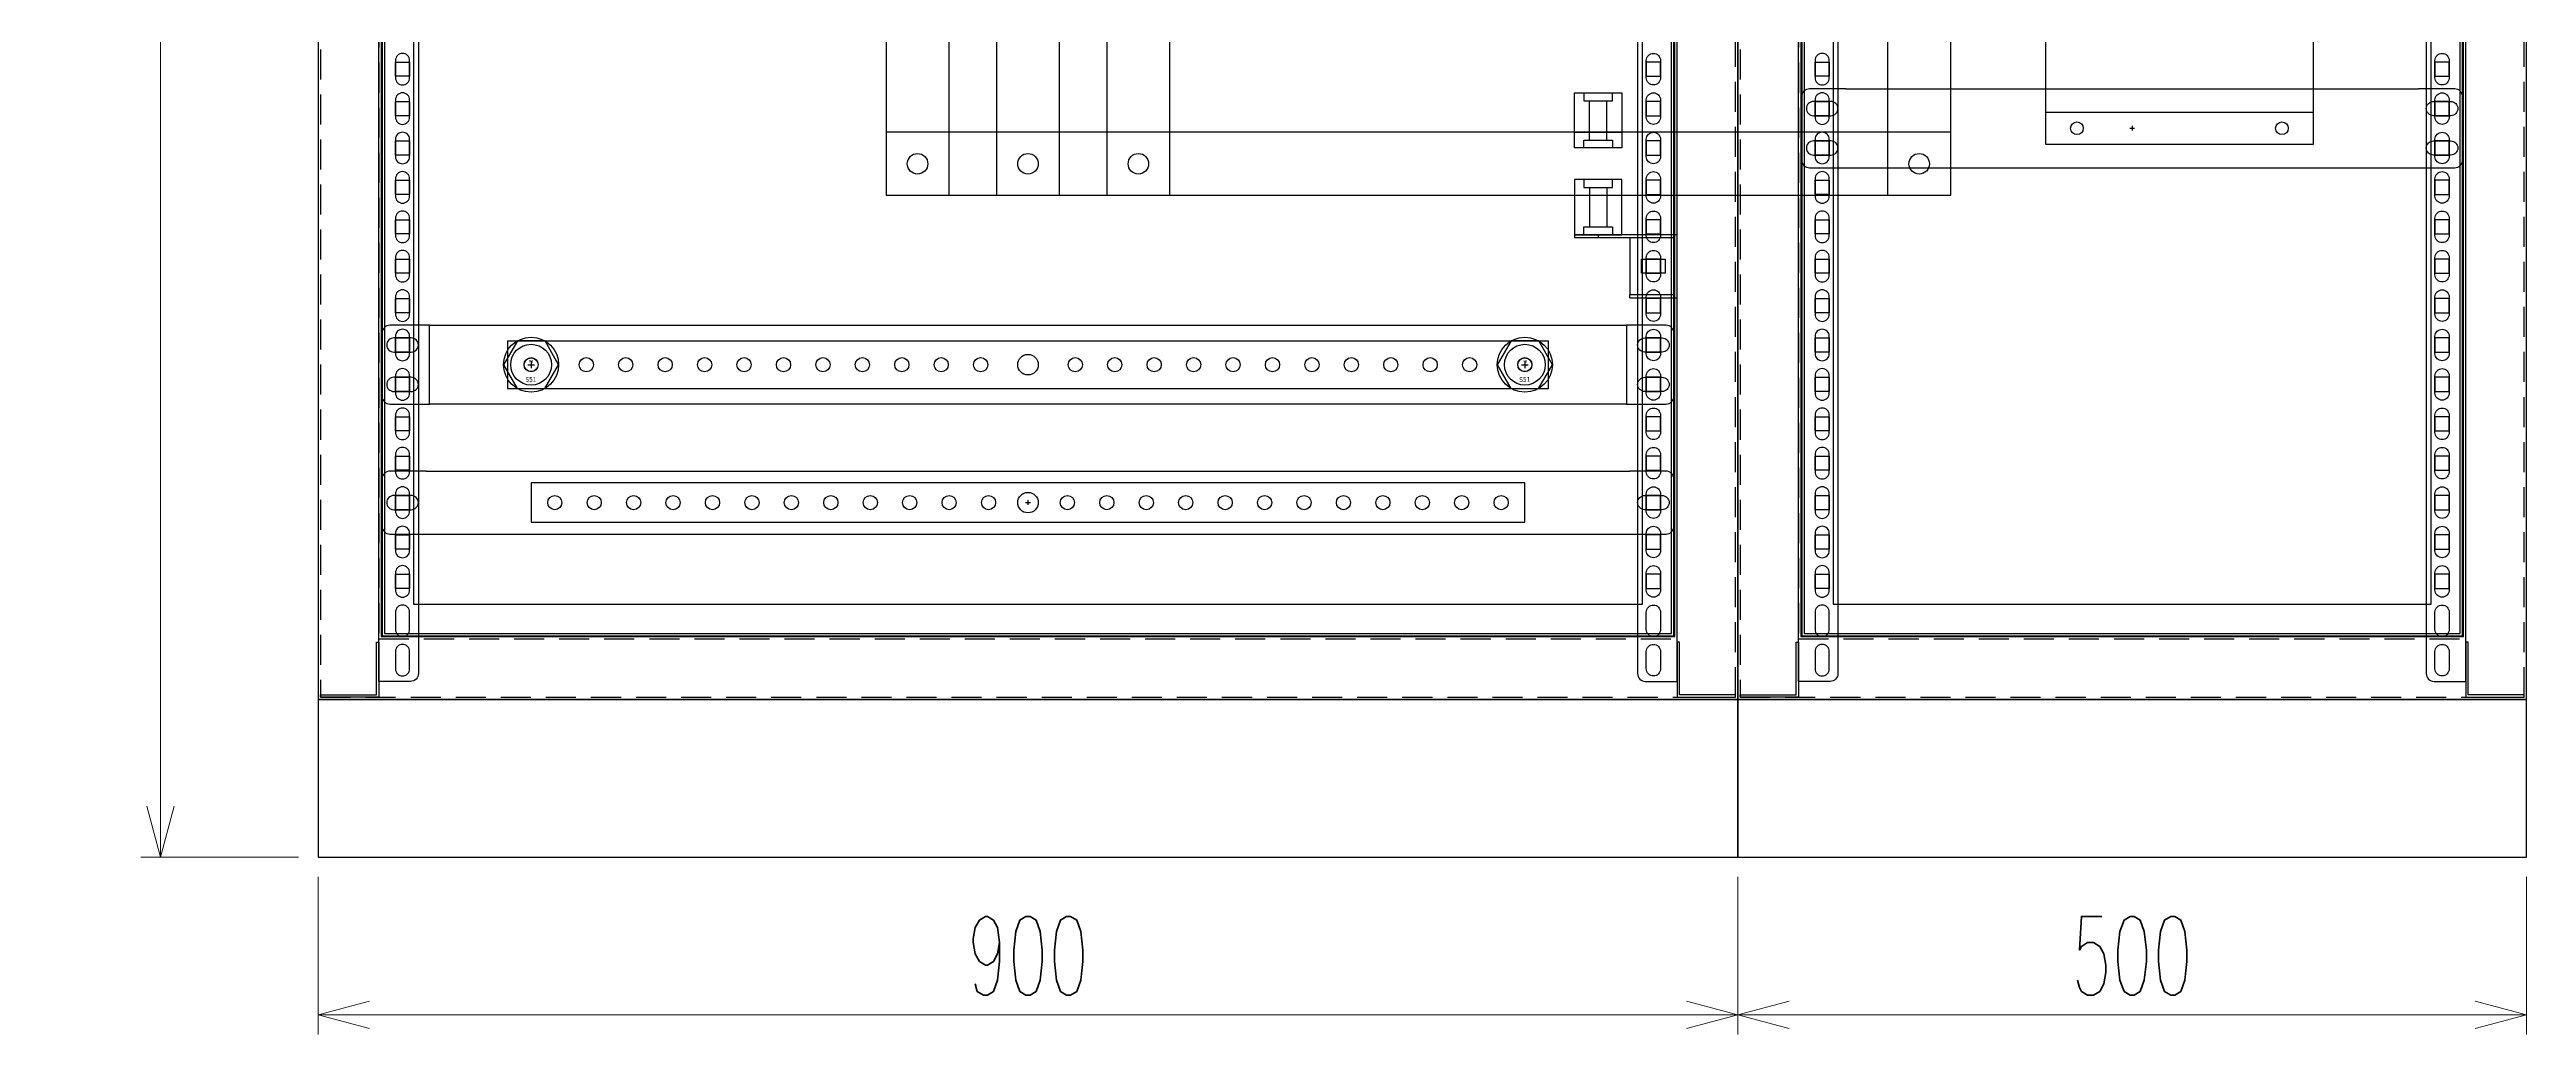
# Model space of a CAD drawing. Header units: millimetres. Extents: x 173893 to 258446, y -176540 to -123824.
# Drawn here: x 191979 to 193549, y -174671 to -174046 of the extents above; entities that cross this region are included whole.
import ezdxf

# ---------------------------------------------------------------- set-up
doc = ezdxf.new("R2010")
doc.units = ezdxf.units.MM
doc.header["$LTSCALE"] = 3
doc.linetypes.add('HIDDEN', pattern=[9.525, 6.35, -3.175])
for name, color, linetype in [('@.HIDDEN', 8, 'HIDDEN'), ('@.VISIBLE', 7, 'Continuous'), ('dim', 7, 'Continuous')]:
    doc.layers.add(name, color=color, linetype=linetype)
doc.styles.add('Ann_w01', font='romans.shx', dxfattribs={"width": 0.6, "bigfont": 'chineset.shx'})
doc.styles.get("Standard").update_dxf_attribs({"font": 'arial.ttf'})
doc.dimstyles.new('Dim 01_SC25', dxfattribs={"dimscale": 25, "dimtxt": 2, "dimasz": 1.3, "dimexe": 0.5, "dimexo": 0.5, "dimgap": 0.5, "dimtad": 1, "dimdec": 1, "dimzin": 12, "dimdsep": 46, "dimtxsty": 'Ann_w01', "dimblk": 'OPEN30', "dimcen": 1.5, "dimclrd": 6, "dimclre": 6, "dimclrt": 3, "dimadec": 1, "dimazin": 3, "dimtm": 1e-09, "dimtfac": 1, "dimtdec": 1, "dimtix": 1, "dimtmove": 0, "dimatfit": 3, "dimldrblk": 'OPEN30', "dimfxl": 1, "dimtolj": 1, "dimlwd": 0, "dimlwe": 0, "dimarcsym": 0})

# ---------------------------------------------------------------- blocks, each defined once
blk = doc.blocks.new('_Open30')
at = {"color": 0, "linetype": 'ByBlock', "lineweight": -2}
for p, q in [((-1, 0.268), (0, 0)), ((0, 0), (-1, -0.268)), ((0, 0), (-1, 0))]:
    blk.add_line(p, q, dxfattribs=at)
blk = doc.blocks.new('*D77')
at = {"layer": 'Defpoints', "color": 0, "transparency": 16777216}
for p in [(193049.5, -174558.9), (193549.5, -174558.9), (193049.5, -174658.9)]:
    blk.add_point(p, dxfattribs=at)
at = {"layer": 'dim', "color": 6, "lineweight": 0, "transparency": 16777216}
for p, q in [((193049.5, -174571.4), (193049.5, -174671.4)), ((193549.5, -174571.4), (193549.5, -174671.4)), ((193517, -174658.9), (193082, -174658.9))]:
    blk.add_line(p, q, dxfattribs=at)
at = {"layer": 'dim', "color": 6, "lineweight": 0, "transparency": 16777216, "xscale": 32.5, "yscale": 32.5, "zscale": 32.5, "rotation": 180}
blk.add_blockref('_Open30', (193049.5, -174658.9), dxfattribs=at)
at = {"layer": 'dim', "color": 6, "lineweight": 0, "transparency": 16777216, "xscale": 32.5, "yscale": 32.5, "zscale": 32.5}
blk.add_blockref('_Open30', (193549.5, -174658.9), dxfattribs=at)
at = {"layer": 'dim', "color": 3, "transparency": 16777216, "insert": (193299.5, -174621.4), "char_height": 50, "attachment_point": 5, "style": 'Ann_w01'}
blk.add_mtext('\\A1;500', dxfattribs=at)
blk = doc.blocks.new('*D71')
at = {"layer": 'Defpoints', "color": 0, "transparency": 16777216}
for p in [(192149.5, -174558.9), (193049.5, -174558.9), (192149.5, -174658.9)]:
    blk.add_point(p, dxfattribs=at)
at = {"layer": 'dim', "color": 6, "lineweight": 0, "transparency": 16777216}
for p, q in [((192149.5, -174571.4), (192149.5, -174671.4)), ((193049.5, -174571.4), (193049.5, -174671.4)), ((193017, -174658.9), (192182, -174658.9))]:
    blk.add_line(p, q, dxfattribs=at)
at = {"layer": 'dim', "color": 6, "lineweight": 0, "transparency": 16777216, "xscale": 32.5, "yscale": 32.5, "zscale": 32.5, "rotation": 180}
blk.add_blockref('_Open30', (192149.5, -174658.9), dxfattribs=at)
at = {"layer": 'dim', "color": 6, "lineweight": 0, "transparency": 16777216, "xscale": 32.5, "yscale": 32.5, "zscale": 32.5}
blk.add_blockref('_Open30', (193049.5, -174658.9), dxfattribs=at)
at = {"layer": 'dim', "color": 3, "transparency": 16777216, "insert": (192599.5, -174621.4), "char_height": 50, "attachment_point": 5, "style": 'Ann_w01'}
blk.add_mtext('\\A1;900', dxfattribs=at)
blk = doc.blocks.new('*D72')
at = {"layer": 'Defpoints', "color": 0, "transparency": 16777216}
for p in [(192049.5, -172358.9), (192149.5, -172358.9), (192149.5, -174558.9)]:
    blk.add_point(p, dxfattribs=at)
at = {"layer": 'dim', "color": 6, "lineweight": 0, "transparency": 16777216}
for p, q in [((192137, -172358.9), (192037, -172358.9)), ((192049.5, -174526.4), (192049.5, -172391.4)), ((192137, -174558.9), (192037, -174558.9))]:
    blk.add_line(p, q, dxfattribs=at)
at = {"layer": 'dim', "color": 6, "lineweight": 0, "transparency": 16777216, "xscale": 32.5, "yscale": 32.5, "zscale": 32.5}
for p, rotation in [((192049.5, -172358.9), 90), ((192049.5, -174558.9), 270)]:
    blk.add_blockref('_Open30', p, dxfattribs=dict(at, rotation=rotation))
at = {"layer": 'dim', "color": 3, "transparency": 16777216, "insert": (192012, -173458.9), "char_height": 50, "attachment_point": 5, "rotation": 90, "style": 'Ann_w01'}
blk.add_mtext('\\A1;2200', dxfattribs=at)
blk = doc.blocks.new('*U32')
at = {"color": 252}
for p, q in [((15, 25), (-15, 25)), ((-5.5, 30), (-5.5, 5)), ((5.5, 30), (5.5, 5))]:
    blk.add_line(p, q, dxfattribs=at)
at = {"color": 1}
blk.add_lwpolyline([(15, 0), (-15, 0), (-15, 35), (15, 35)], close=True, dxfattribs=at)
at = {"color": 252}
for points in [[(9, 35), (9, 30), (-9, 30), (-9, 35)], [(9, 0), (9, 5), (-9, 5), (-9, 0)]]:
    blk.add_lwpolyline(points, dxfattribs=at)
blk = doc.blocks.new('Oval 20x9')
at = {"layer": '@.VISIBLE', "color": 2}
blk.add_lwpolyline([(-5.5, -4.5), (5.5, -4.5, 0.414214), (10, 0), (10, 0, 0.414214), (5.5, 4.5), (-5.5, 4.5, 0.414214), (-10, 0), (-10, 0, 0.414214)], format="xyb", close=True, dxfattribs=at)

msp = doc.modelspace()

# ---------------------------------------------------------------- linework, layer by layer
at = {"color": 252}
for p, q in [((192282.3, -174246.38), (192286.66, -174246.38)), ((192284.48, -174244.2), (192284.48, -174248.56)), ((192912.3, -174246.38), (192916.66, -174246.38)), ((192914.48, -174244.2), (192914.48, -174248.56))]:
    msp.add_line(p, q, dxfattribs=at)
for points in [[(192149.48, -174458.88), (193049.48, -174458.88), (193049.48, -172358.88), (192149.48, -172358.88)], [(193049.48, -174458.88), (193549.48, -174458.88), (193549.48, -172358.88), (193049.48, -172358.88)], [(192189.48, -174418.88), (193009.48, -174418.88), (193009.48, -172398.88), (192189.48, -172398.88)], [(193089.48, -174418.88), (193509.48, -174418.88), (193509.48, -172398.88), (193089.48, -172398.88)], [(192198.48, -174054.38), (192207.48, -174054.38), (192207.48, -174063.38), (192198.48, -174063.38)], [(193000.48, -174054.38), (192991.48, -174054.38), (192991.48, -174063.38), (193000.48, -174063.38)], [(193098.48, -174054.38), (193107.48, -174054.38), (193107.48, -174063.38), (193098.48, -174063.38)], [(193500.48, -174054.38), (193491.48, -174054.38), (193491.48, -174063.38), (193500.48, -174063.38)], [(192198.48, -174079.38), (192207.48, -174079.38), (192207.48, -174088.38), (192198.48, -174088.38)], [(193000.48, -174079.38), (192991.48, -174079.38), (192991.48, -174088.38), (193000.48, -174088.38)], [(193098.48, -174079.38), (193107.48, -174079.38), (193107.48, -174088.38), (193098.48, -174088.38)], [(193500.48, -174079.38), (193491.48, -174079.38), (193491.48, -174088.38), (193500.48, -174088.38)], [(192198.48, -174104.38), (192207.48, -174104.38), (192207.48, -174113.38), (192198.48, -174113.38)], [(193000.48, -174104.38), (192991.48, -174104.38), (192991.48, -174113.38), (193000.48, -174113.38)], [(193098.48, -174104.38), (193107.48, -174104.38), (193107.48, -174113.38), (193098.48, -174113.38)], [(193500.48, -174104.38), (193491.48, -174104.38), (193491.48, -174113.38), (193500.48, -174113.38)], [(192198.48, -174129.38), (192207.48, -174129.38), (192207.48, -174138.38), (192198.48, -174138.38)], [(193000.48, -174129.38), (192991.48, -174129.38), (192991.48, -174138.38), (193000.48, -174138.38)], [(193098.48, -174129.38), (193107.48, -174129.38), (193107.48, -174138.38), (193098.48, -174138.38)], [(193500.48, -174129.38), (193491.48, -174129.38), (193491.48, -174138.38), (193500.48, -174138.38)], [(192198.48, -174154.38), (192207.48, -174154.38), (192207.48, -174163.38), (192198.48, -174163.38)], [(193000.48, -174154.38), (192991.48, -174154.38), (192991.48, -174163.38), (193000.48, -174163.38)], [(193098.48, -174154.38), (193107.48, -174154.38), (193107.48, -174163.38), (193098.48, -174163.38)], [(193500.48, -174154.38), (193491.48, -174154.38), (193491.48, -174163.38), (193500.48, -174163.38)], [(192198.48, -174179.38), (192207.48, -174179.38), (192207.48, -174188.38), (192198.48, -174188.38)], [(193000.48, -174179.38), (192991.48, -174179.38), (192991.48, -174188.38), (193000.48, -174188.38)], [(193098.48, -174179.38), (193107.48, -174179.38), (193107.48, -174188.38), (193098.48, -174188.38)], [(193500.48, -174179.38), (193491.48, -174179.38), (193491.48, -174188.38), (193500.48, -174188.38)], [(192198.48, -174204.38), (192207.48, -174204.38), (192207.48, -174213.38), (192198.48, -174213.38)], [(193000.48, -174204.38), (192991.48, -174204.38), (192991.48, -174213.38), (193000.48, -174213.38)], [(193098.48, -174204.38), (193107.48, -174204.38), (193107.48, -174213.38), (193098.48, -174213.38)], [(193500.48, -174204.38), (193491.48, -174204.38), (193491.48, -174213.38), (193500.48, -174213.38)], [(192198.48, -174229.38), (192207.48, -174229.38), (192207.48, -174238.38), (192198.48, -174238.38)], [(192269.48, -174261.38), (192929.48, -174261.38), (192929.48, -174231.38), (192269.48, -174231.38)], [(193000.48, -174229.38), (192991.48, -174229.38), (192991.48, -174238.38), (193000.48, -174238.38)], [(193098.48, -174229.38), (193107.48, -174229.38), (193107.48, -174238.38), (193098.48, -174238.38)], [(193500.48, -174229.38), (193491.48, -174229.38), (193491.48, -174238.38), (193500.48, -174238.38)], [(192198.48, -174254.38), (192207.48, -174254.38), (192207.48, -174263.38), (192198.48, -174263.38)], [(193000.48, -174254.38), (192991.48, -174254.38), (192991.48, -174263.38), (193000.48, -174263.38)], [(193098.48, -174254.38), (193107.48, -174254.38), (193107.48, -174263.38), (193098.48, -174263.38)], [(193500.48, -174254.38), (193491.48, -174254.38), (193491.48, -174263.38), (193500.48, -174263.38)], [(192198.48, -174279.38), (192207.48, -174279.38), (192207.48, -174288.38), (192198.48, -174288.38)], [(193000.48, -174279.38), (192991.48, -174279.38), (192991.48, -174288.38), (193000.48, -174288.38)], [(193098.48, -174279.38), (193107.48, -174279.38), (193107.48, -174288.38), (193098.48, -174288.38)], [(193500.48, -174279.38), (193491.48, -174279.38), (193491.48, -174288.38), (193500.48, -174288.38)], [(192198.48, -174304.38), (192207.48, -174304.38), (192207.48, -174313.38), (192198.48, -174313.38)], [(193000.48, -174304.38), (192991.48, -174304.38), (192991.48, -174313.38), (193000.48, -174313.38)], [(193098.48, -174304.38), (193107.48, -174304.38), (193107.48, -174313.38), (193098.48, -174313.38)], [(193500.48, -174304.38), (193491.48, -174304.38), (193491.48, -174313.38), (193500.48, -174313.38)], [(192198.48, -174329.38), (192207.48, -174329.38), (192207.48, -174338.38), (192198.48, -174338.38)], [(192284.48, -174346.38), (192914.48, -174346.38), (192914.48, -174321.38), (192284.48, -174321.38)], [(193000.48, -174329.38), (192991.48, -174329.38), (192991.48, -174338.38), (193000.48, -174338.38)], [(193098.48, -174329.38), (193107.48, -174329.38), (193107.48, -174338.38), (193098.48, -174338.38)], [(193500.48, -174329.38), (193491.48, -174329.38), (193491.48, -174338.38), (193500.48, -174338.38)], [(192198.48, -174354.38), (192207.48, -174354.38), (192207.48, -174363.38), (192198.48, -174363.38)], [(193000.48, -174354.38), (192991.48, -174354.38), (192991.48, -174363.38), (193000.48, -174363.38)], [(193098.48, -174354.38), (193107.48, -174354.38), (193107.48, -174363.38), (193098.48, -174363.38)], [(193500.48, -174354.38), (193491.48, -174354.38), (193491.48, -174363.38), (193500.48, -174363.38)], [(192198.48, -174379.38), (192207.48, -174379.38), (192207.48, -174388.38), (192198.48, -174388.38)], [(193000.48, -174379.38), (192991.48, -174379.38), (192991.48, -174388.38), (193000.48, -174388.38)], [(193098.48, -174379.38), (193107.48, -174379.38), (193107.48, -174388.38), (193098.48, -174388.38)], [(193500.48, -174379.38), (193491.48, -174379.38), (193491.48, -174388.38), (193500.48, -174388.38)], [(193049.48, -174458.88), (192149.48, -174458.88), (192149.48, -174558.88), (193049.48, -174558.88)], [(193549.48, -174458.88), (193049.48, -174458.88), (193049.48, -174558.88), (193549.48, -174558.88)]]:
    msp.add_lwpolyline(points, close=True)
at = {"linetype": 'HIDDEN'}
for points in [[(192150.98, -174457.38), (193047.98, -174457.38), (193047.98, -172360.38), (192150.98, -172360.38)], [(193050.98, -174457.38), (193547.98, -174457.38), (193547.98, -172360.38), (193050.98, -172360.38)], [(192187.98, -174420.38), (193010.98, -174420.38), (193010.98, -172397.38), (192187.98, -172397.38)], [(193087.98, -174420.38), (193510.98, -174420.38), (193510.98, -172397.38), (193087.98, -172397.38)]]:
    msp.add_lwpolyline(points, close=True, dxfattribs=at)
at = {"color": 151}
for points in [[(192187.98, -172370.38), (192207.98, -172370.38, -0.4142136), (192212.98, -172375.38), (192212.98, -174442.38, -0.4142136), (192207.98, -174447.38), (192187.98, -174447.38)], [(193010.98, -172370.38), (192990.98, -172370.38, 0.4142136), (192985.98, -172375.38), (192985.98, -174442.38, 0.4142136), (192990.98, -174447.38), (193010.98, -174447.38)], [(193087.98, -172370.38), (193107.98, -172370.38, -0.4142136), (193112.98, -172375.38), (193112.98, -174442.38, -0.4142136), (193107.98, -174447.38), (193087.98, -174447.38)], [(193510.98, -172370.38), (193490.98, -172370.38, 0.4142136), (193485.98, -172375.38), (193485.98, -174442.38, 0.4142136), (193490.98, -174447.38), (193510.98, -174447.38)], [(192198.48, -174053.38), (192198.48, -174064.38, 0.4142136), (192202.98, -174068.88), (192202.98, -174068.88, 0.4142136), (192207.48, -174064.38), (192207.48, -174053.38, 0.4142136), (192202.98, -174048.88), (192202.98, -174048.88, 0.4142136)], [(193000.48, -174053.38), (193000.48, -174064.38, -0.4142136), (192995.98, -174068.88), (192995.98, -174068.88, -0.4142136), (192991.48, -174064.38), (192991.48, -174053.38, -0.4142136), (192995.98, -174048.88), (192995.98, -174048.88, -0.4142136)], [(193098.48, -174053.38), (193098.48, -174064.38, 0.4142136), (193102.98, -174068.88), (193102.98, -174068.88, 0.4142136), (193107.48, -174064.38), (193107.48, -174053.38, 0.4142136), (193102.98, -174048.88), (193102.98, -174048.88, 0.4142136)], [(193500.48, -174053.38), (193500.48, -174064.38, -0.4142136), (193495.98, -174068.88), (193495.98, -174068.88, -0.4142136), (193491.48, -174064.38), (193491.48, -174053.38, -0.4142136), (193495.98, -174048.88), (193495.98, -174048.88, -0.4142136)], [(192198.48, -174078.38), (192198.48, -174089.38, 0.4142136), (192202.98, -174093.88), (192202.98, -174093.88, 0.4142136), (192207.48, -174089.38), (192207.48, -174078.38, 0.4142136), (192202.98, -174073.88), (192202.98, -174073.88, 0.4142136)], [(193000.48, -174078.38), (193000.48, -174089.38, -0.4142136), (192995.98, -174093.88), (192995.98, -174093.88, -0.4142136), (192991.48, -174089.38), (192991.48, -174078.38, -0.4142136), (192995.98, -174073.88), (192995.98, -174073.88, -0.4142136)], [(193098.48, -174078.38), (193098.48, -174089.38, 0.4142136), (193102.98, -174093.88), (193102.98, -174093.88, 0.4142136), (193107.48, -174089.38), (193107.48, -174078.38, 0.4142136), (193102.98, -174073.88), (193102.98, -174073.88, 0.4142136)], [(193500.48, -174078.38), (193500.48, -174089.38, -0.4142136), (193495.98, -174093.88), (193495.98, -174093.88, -0.4142136), (193491.48, -174089.38), (193491.48, -174078.38, -0.4142136), (193495.98, -174073.88), (193495.98, -174073.88, -0.4142136)], [(192198.48, -174103.38), (192198.48, -174114.38, 0.4142136), (192202.98, -174118.88), (192202.98, -174118.88, 0.4142136), (192207.48, -174114.38), (192207.48, -174103.38, 0.4142136), (192202.98, -174098.88), (192202.98, -174098.88, 0.4142136)], [(193000.48, -174103.38), (193000.48, -174114.38, -0.4142136), (192995.98, -174118.88), (192995.98, -174118.88, -0.4142136), (192991.48, -174114.38), (192991.48, -174103.38, -0.4142136), (192995.98, -174098.88), (192995.98, -174098.88, -0.4142136)], [(193098.48, -174103.38), (193098.48, -174114.38, 0.4142136), (193102.98, -174118.88), (193102.98, -174118.88, 0.4142136), (193107.48, -174114.38), (193107.48, -174103.38, 0.4142136), (193102.98, -174098.88), (193102.98, -174098.88, 0.4142136)], [(193500.48, -174103.38), (193500.48, -174114.38, -0.4142136), (193495.98, -174118.88), (193495.98, -174118.88, -0.4142136), (193491.48, -174114.38), (193491.48, -174103.38, -0.4142136), (193495.98, -174098.88), (193495.98, -174098.88, -0.4142136)], [(192198.48, -174128.38), (192198.48, -174139.38, 0.4142136), (192202.98, -174143.88), (192202.98, -174143.88, 0.4142136), (192207.48, -174139.38), (192207.48, -174128.38, 0.4142136), (192202.98, -174123.88), (192202.98, -174123.88, 0.4142136)], [(193000.48, -174128.38), (193000.48, -174139.38, -0.4142136), (192995.98, -174143.88), (192995.98, -174143.88, -0.4142136), (192991.48, -174139.38), (192991.48, -174128.38, -0.4142136), (192995.98, -174123.88), (192995.98, -174123.88, -0.4142136)], [(193098.48, -174128.38), (193098.48, -174139.38, 0.4142136), (193102.98, -174143.88), (193102.98, -174143.88, 0.4142136), (193107.48, -174139.38), (193107.48, -174128.38, 0.4142136), (193102.98, -174123.88), (193102.98, -174123.88, 0.4142136)], [(193500.48, -174128.38), (193500.48, -174139.38, -0.4142136), (193495.98, -174143.88), (193495.98, -174143.88, -0.4142136), (193491.48, -174139.38), (193491.48, -174128.38, -0.4142136), (193495.98, -174123.88), (193495.98, -174123.88, -0.4142136)], [(192198.48, -174153.38), (192198.48, -174164.38, 0.4142136), (192202.98, -174168.88), (192202.98, -174168.88, 0.4142136), (192207.48, -174164.38), (192207.48, -174153.38, 0.4142136), (192202.98, -174148.88), (192202.98, -174148.88, 0.4142136)], [(193000.48, -174153.38), (193000.48, -174164.38, -0.4142136), (192995.98, -174168.88), (192995.98, -174168.88, -0.4142136), (192991.48, -174164.38), (192991.48, -174153.38, -0.4142136), (192995.98, -174148.88), (192995.98, -174148.88, -0.4142136)], [(193098.48, -174153.38), (193098.48, -174164.38, 0.4142136), (193102.98, -174168.88), (193102.98, -174168.88, 0.4142136), (193107.48, -174164.38), (193107.48, -174153.38, 0.4142136), (193102.98, -174148.88), (193102.98, -174148.88, 0.4142136)], [(193500.48, -174153.38), (193500.48, -174164.38, -0.4142136), (193495.98, -174168.88), (193495.98, -174168.88, -0.4142136), (193491.48, -174164.38), (193491.48, -174153.38, -0.4142136), (193495.98, -174148.88), (193495.98, -174148.88, -0.4142136)], [(192198.48, -174178.38), (192198.48, -174189.38, 0.4142136), (192202.98, -174193.88), (192202.98, -174193.88, 0.4142136), (192207.48, -174189.38), (192207.48, -174178.38, 0.4142136), (192202.98, -174173.88), (192202.98, -174173.88, 0.4142136)], [(193000.48, -174178.38), (193000.48, -174189.38, -0.4142136), (192995.98, -174193.88), (192995.98, -174193.88, -0.4142136), (192991.48, -174189.38), (192991.48, -174178.38, -0.4142136), (192995.98, -174173.88), (192995.98, -174173.88, -0.4142136)], [(193098.48, -174178.38), (193098.48, -174189.38, 0.4142136), (193102.98, -174193.88), (193102.98, -174193.88, 0.4142136), (193107.48, -174189.38), (193107.48, -174178.38, 0.4142136), (193102.98, -174173.88), (193102.98, -174173.88, 0.4142136)], [(193500.48, -174178.38), (193500.48, -174189.38, -0.4142136), (193495.98, -174193.88), (193495.98, -174193.88, -0.4142136), (193491.48, -174189.38), (193491.48, -174178.38, -0.4142136), (193495.98, -174173.88), (193495.98, -174173.88, -0.4142136)], [(192198.48, -174203.38), (192198.48, -174214.38, 0.4142136), (192202.98, -174218.88), (192202.98, -174218.88, 0.4142136), (192207.48, -174214.38), (192207.48, -174203.38, 0.4142136), (192202.98, -174198.88), (192202.98, -174198.88, 0.4142136)], [(193000.48, -174203.38), (193000.48, -174214.38, -0.4142136), (192995.98, -174218.88), (192995.98, -174218.88, -0.4142136), (192991.48, -174214.38), (192991.48, -174203.38, -0.4142136), (192995.98, -174198.88), (192995.98, -174198.88, -0.4142136)], [(193098.48, -174203.38), (193098.48, -174214.38, 0.4142136), (193102.98, -174218.88), (193102.98, -174218.88, 0.4142136), (193107.48, -174214.38), (193107.48, -174203.38, 0.4142136), (193102.98, -174198.88), (193102.98, -174198.88, 0.4142136)], [(193500.48, -174203.38), (193500.48, -174214.38, -0.4142136), (193495.98, -174218.88), (193495.98, -174218.88, -0.4142136), (193491.48, -174214.38), (193491.48, -174203.38, -0.4142136), (193495.98, -174198.88), (193495.98, -174198.88, -0.4142136)], [(192198.48, -174228.38), (192198.48, -174239.38, 0.4142136), (192202.98, -174243.88), (192202.98, -174243.88, 0.4142136), (192207.48, -174239.38), (192207.48, -174228.38, 0.4142136), (192202.98, -174223.88), (192202.98, -174223.88, 0.4142136)], [(193000.48, -174228.38), (193000.48, -174239.38, -0.4142136), (192995.98, -174243.88), (192995.98, -174243.88, -0.4142136), (192991.48, -174239.38), (192991.48, -174228.38, -0.4142136), (192995.98, -174223.88), (192995.98, -174223.88, -0.4142136)], [(193098.48, -174228.38), (193098.48, -174239.38, 0.4142136), (193102.98, -174243.88), (193102.98, -174243.88, 0.4142136), (193107.48, -174239.38), (193107.48, -174228.38, 0.4142136), (193102.98, -174223.88), (193102.98, -174223.88, 0.4142136)], [(193500.48, -174228.38), (193500.48, -174239.38, -0.4142136), (193495.98, -174243.88), (193495.98, -174243.88, -0.4142136), (193491.48, -174239.38), (193491.48, -174228.38, -0.4142136), (193495.98, -174223.88), (193495.98, -174223.88, -0.4142136)], [(192198.48, -174253.38), (192198.48, -174264.38, 0.4142136), (192202.98, -174268.88), (192202.98, -174268.88, 0.4142136), (192207.48, -174264.38), (192207.48, -174253.38, 0.4142136), (192202.98, -174248.88), (192202.98, -174248.88, 0.4142136)], [(193000.48, -174253.38), (193000.48, -174264.38, -0.4142136), (192995.98, -174268.88), (192995.98, -174268.88, -0.4142136), (192991.48, -174264.38), (192991.48, -174253.38, -0.4142136), (192995.98, -174248.88), (192995.98, -174248.88, -0.4142136)], [(193098.48, -174253.38), (193098.48, -174264.38, 0.4142136), (193102.98, -174268.88), (193102.98, -174268.88, 0.4142136), (193107.48, -174264.38), (193107.48, -174253.38, 0.4142136), (193102.98, -174248.88), (193102.98, -174248.88, 0.4142136)], [(193500.48, -174253.38), (193500.48, -174264.38, -0.4142136), (193495.98, -174268.88), (193495.98, -174268.88, -0.4142136), (193491.48, -174264.38), (193491.48, -174253.38, -0.4142136), (193495.98, -174248.88), (193495.98, -174248.88, -0.4142136)], [(192198.48, -174278.38), (192198.48, -174289.38, 0.4142136), (192202.98, -174293.88), (192202.98, -174293.88, 0.4142136), (192207.48, -174289.38), (192207.48, -174278.38, 0.4142136), (192202.98, -174273.88), (192202.98, -174273.88, 0.4142136)], [(193000.48, -174278.38), (193000.48, -174289.38, -0.4142136), (192995.98, -174293.88), (192995.98, -174293.88, -0.4142136), (192991.48, -174289.38), (192991.48, -174278.38, -0.4142136), (192995.98, -174273.88), (192995.98, -174273.88, -0.4142136)], [(193098.48, -174278.38), (193098.48, -174289.38, 0.4142136), (193102.98, -174293.88), (193102.98, -174293.88, 0.4142136), (193107.48, -174289.38), (193107.48, -174278.38, 0.4142136), (193102.98, -174273.88), (193102.98, -174273.88, 0.4142136)], [(193500.48, -174278.38), (193500.48, -174289.38, -0.4142136), (193495.98, -174293.88), (193495.98, -174293.88, -0.4142136), (193491.48, -174289.38), (193491.48, -174278.38, -0.4142136), (193495.98, -174273.88), (193495.98, -174273.88, -0.4142136)], [(192198.48, -174303.38), (192198.48, -174314.38, 0.4142136), (192202.98, -174318.88), (192202.98, -174318.88, 0.4142136), (192207.48, -174314.38), (192207.48, -174303.38, 0.4142136), (192202.98, -174298.88), (192202.98, -174298.88, 0.4142136)], [(193000.48, -174303.38), (193000.48, -174314.38, -0.4142136), (192995.98, -174318.88), (192995.98, -174318.88, -0.4142136), (192991.48, -174314.38), (192991.48, -174303.38, -0.4142136), (192995.98, -174298.88), (192995.98, -174298.88, -0.4142136)], [(193098.48, -174303.38), (193098.48, -174314.38, 0.4142136), (193102.98, -174318.88), (193102.98, -174318.88, 0.4142136), (193107.48, -174314.38), (193107.48, -174303.38, 0.4142136), (193102.98, -174298.88), (193102.98, -174298.88, 0.4142136)], [(193500.48, -174303.38), (193500.48, -174314.38, -0.4142136), (193495.98, -174318.88), (193495.98, -174318.88, -0.4142136), (193491.48, -174314.38), (193491.48, -174303.38, -0.4142136), (193495.98, -174298.88), (193495.98, -174298.88, -0.4142136)], [(192198.48, -174328.38), (192198.48, -174339.38, 0.4142136), (192202.98, -174343.88), (192202.98, -174343.88, 0.4142136), (192207.48, -174339.38), (192207.48, -174328.38, 0.4142136), (192202.98, -174323.88), (192202.98, -174323.88, 0.4142136)], [(193000.48, -174328.38), (193000.48, -174339.38, -0.4142136), (192995.98, -174343.88), (192995.98, -174343.88, -0.4142136), (192991.48, -174339.38), (192991.48, -174328.38, -0.4142136), (192995.98, -174323.88), (192995.98, -174323.88, -0.4142136)], [(193098.48, -174328.38), (193098.48, -174339.38, 0.4142136), (193102.98, -174343.88), (193102.98, -174343.88, 0.4142136), (193107.48, -174339.38), (193107.48, -174328.38, 0.4142136), (193102.98, -174323.88), (193102.98, -174323.88, 0.4142136)], [(193500.48, -174328.38), (193500.48, -174339.38, -0.4142136), (193495.98, -174343.88), (193495.98, -174343.88, -0.4142136), (193491.48, -174339.38), (193491.48, -174328.38, -0.4142136), (193495.98, -174323.88), (193495.98, -174323.88, -0.4142136)], [(192198.48, -174353.38), (192198.48, -174364.38, 0.4142136), (192202.98, -174368.88), (192202.98, -174368.88, 0.4142136), (192207.48, -174364.38), (192207.48, -174353.38, 0.4142136), (192202.98, -174348.88), (192202.98, -174348.88, 0.4142136)], [(193000.48, -174353.38), (193000.48, -174364.38, -0.4142136), (192995.98, -174368.88), (192995.98, -174368.88, -0.4142136), (192991.48, -174364.38), (192991.48, -174353.38, -0.4142136), (192995.98, -174348.88), (192995.98, -174348.88, -0.4142136)], [(193098.48, -174353.38), (193098.48, -174364.38, 0.4142136), (193102.98, -174368.88), (193102.98, -174368.88, 0.4142136), (193107.48, -174364.38), (193107.48, -174353.38, 0.4142136), (193102.98, -174348.88), (193102.98, -174348.88, 0.4142136)], [(193500.48, -174353.38), (193500.48, -174364.38, -0.4142136), (193495.98, -174368.88), (193495.98, -174368.88, -0.4142136), (193491.48, -174364.38), (193491.48, -174353.38, -0.4142136), (193495.98, -174348.88), (193495.98, -174348.88, -0.4142136)], [(192198.48, -174378.38), (192198.48, -174389.38, 0.4142136), (192202.98, -174393.88), (192202.98, -174393.88, 0.4142136), (192207.48, -174389.38), (192207.48, -174378.38, 0.4142136), (192202.98, -174373.88), (192202.98, -174373.88, 0.4142136)], [(193000.48, -174378.38), (193000.48, -174389.38, -0.4142136), (192995.98, -174393.88), (192995.98, -174393.88, -0.4142136), (192991.48, -174389.38), (192991.48, -174378.38, -0.4142136), (192995.98, -174373.88), (192995.98, -174373.88, -0.4142136)], [(193098.48, -174378.38), (193098.48, -174389.38, 0.4142136), (193102.98, -174393.88), (193102.98, -174393.88, 0.4142136), (193107.48, -174389.38), (193107.48, -174378.38, 0.4142136), (193102.98, -174373.88), (193102.98, -174373.88, 0.4142136)], [(193500.48, -174378.38), (193500.48, -174389.38, -0.4142136), (193495.98, -174393.88), (193495.98, -174393.88, -0.4142136), (193491.48, -174389.38), (193491.48, -174378.38, -0.4142136), (193495.98, -174373.88), (193495.98, -174373.88, -0.4142136)], [(192198.48, -174403.38), (192198.48, -174414.38, 0.4142136), (192202.98, -174418.88), (192202.98, -174418.88, 0.4142136), (192207.48, -174414.38), (192207.48, -174403.38, 0.4142136), (192202.98, -174398.88), (192202.98, -174398.88, 0.4142136)], [(193000.48, -174403.38), (193000.48, -174414.38, -0.4142136), (192995.98, -174418.88), (192995.98, -174418.88, -0.4142136), (192991.48, -174414.38), (192991.48, -174403.38, -0.4142136), (192995.98, -174398.88), (192995.98, -174398.88, -0.4142136)], [(193098.48, -174403.38), (193098.48, -174414.38, 0.4142136), (193102.98, -174418.88), (193102.98, -174418.88, 0.4142136), (193107.48, -174414.38), (193107.48, -174403.38, 0.4142136), (193102.98, -174398.88), (193102.98, -174398.88, 0.4142136)], [(193500.48, -174403.38), (193500.48, -174414.38, -0.4142136), (193495.98, -174418.88), (193495.98, -174418.88, -0.4142136), (193491.48, -174414.38), (193491.48, -174403.38, -0.4142136), (193495.98, -174398.88), (193495.98, -174398.88, -0.4142136)], [(192198.48, -174428.38), (192198.48, -174439.38, 0.4142136), (192202.98, -174443.88), (192202.98, -174443.88, 0.4142136), (192207.48, -174439.38), (192207.48, -174428.38, 0.4142136), (192202.98, -174423.88), (192202.98, -174423.88, 0.4142136)], [(193000.48, -174428.38), (193000.48, -174439.38, -0.4142136), (192995.98, -174443.88), (192995.98, -174443.88, -0.4142136), (192991.48, -174439.38), (192991.48, -174428.38, -0.4142136), (192995.98, -174423.88), (192995.98, -174423.88, -0.4142136)], [(193098.48, -174428.38), (193098.48, -174439.38, 0.4142136), (193102.98, -174443.88), (193102.98, -174443.88, 0.4142136), (193107.48, -174439.38), (193107.48, -174428.38, 0.4142136), (193102.98, -174423.88), (193102.98, -174423.88, 0.4142136)], [(193500.48, -174428.38), (193500.48, -174439.38, -0.4142136), (193495.98, -174443.88), (193495.98, -174443.88, -0.4142136), (193491.48, -174439.38), (193491.48, -174428.38, -0.4142136), (193495.98, -174423.88), (193495.98, -174423.88, -0.4142136)]]:
    msp.add_lwpolyline(points, format="xyb", close=True, dxfattribs=at)
at = {"color": 6}
for points in [[(192189.98, -174418.38), (193008.98, -174418.38), (193008.98, -172399.38), (192189.98, -172399.38)], [(192191.48, -174416.88), (193007.48, -174416.88), (193007.48, -172400.88), (192191.48, -172400.88)], [(193089.98, -174418.38), (193508.98, -174418.38), (193508.98, -172399.38), (193089.98, -172399.38)], [(193091.48, -174416.88), (193507.48, -174416.88), (193507.48, -172400.88), (193091.48, -172400.88)], [(192209.98, -174398.38), (192988.98, -174398.38), (192988.98, -172419.38), (192209.98, -172419.38)], [(193109.98, -174398.38), (193488.98, -174398.38), (193488.98, -172419.38), (193109.98, -172419.38)]]:
    msp.add_lwpolyline(points, close=True, dxfattribs=at)
at = {"color": 1, "linetype": 'Continuous'}
msp.add_lwpolyline([(193144.48, -174138.88), (193184.48, -174138.88), (193184.48, -172976.38), (193144.48, -172976.38)], close=True, dxfattribs=at)
at = {"color": 1}
for points in [[(192509.48, -173976.38), (192509.48, -174138.88), (192549.48, -174138.88), (192549.48, -173976.38)], [(192509.48, -174138.88), (193184.48, -174138.88), (193184.48, -174098.88), (192509.48, -174098.88)], [(193049.48, -174138.88), (193184.48, -174138.88), (193184.48, -174098.88), (193049.48, -174098.88)], [(192275.84, -174231.21), (192267.02, -174246.41), (192275.66, -174261.45), (192293.12, -174261.55), (192301.94, -174246.48), (192293.3, -174231.31)], [(192905.84, -174231.21), (192897.02, -174246.41), (192905.66, -174261.45), (192923.12, -174261.55), (192931.94, -174246.48), (192923.3, -174231.31)], [(192187.98, -174422.38), (192187.98, -174457.38), (192150.98, -174457.38), (192150.98, -174455.88), (192186.48, -174455.88), (192186.48, -174422.38)], [(193010.98, -174422.38), (193010.98, -174457.38), (193047.98, -174457.38), (193047.98, -174455.88), (193012.48, -174455.88), (193012.48, -174422.38)], [(193087.98, -174422.38), (193087.98, -174457.38), (193050.98, -174457.38), (193050.98, -174455.88), (193086.48, -174455.88), (193086.48, -174422.38)], [(193510.98, -174422.38), (193510.98, -174457.38), (193547.98, -174457.38), (193547.98, -174455.88), (193512.48, -174455.88), (193512.48, -174422.38)]]:
    msp.add_lwpolyline(points, close=True, dxfattribs=at)
at = {"color": 2}
msp.add_lwpolyline([(192579.48, -173976.38), (192579.48, -174138.88), (192619.48, -174138.88), (192619.48, -173976.38)], close=True, dxfattribs=at)
at = {"color": 4}
msp.add_lwpolyline([(192649.48, -173976.38), (192649.48, -174138.88), (192689.48, -174138.88), (192689.48, -173976.38)], close=True, dxfattribs=at)
at = {"color": 1}
for centre, radius in [((192529.48, -174118.88), 6.5), ((193164.48, -174118.88), 6.5), ((192284.48, -174246.38), 17.46), ((192284.48, -174246.38), 12.96), ((192914.48, -174246.38), 17.46), ((192914.48, -174246.38), 12.96), ((192284.48, -174246.38), 4.37), ((192914.48, -174246.38), 4.37)]:
    msp.add_circle(centre, radius, dxfattribs=at)
at = {"color": 2}
msp.add_circle((192599.48, -174118.88), 6.5, dxfattribs=at)
at = {"color": 4}
msp.add_circle((192669.48, -174118.88), 6.5, dxfattribs=at)
for centre, radius in [((192599.48, -174246.38), 6.5), ((192284.48, -174246.38), 4.5), ((192319.48, -174246.38), 4.5), ((192344.48, -174246.38), 4.5), ((192369.48, -174246.38), 4.5), ((192394.48, -174246.38), 4.5), ((192419.48, -174246.38), 4.5), ((192444.48, -174246.38), 4.5), ((192469.48, -174246.38), 4.5), ((192494.48, -174246.38), 4.5), ((192519.48, -174246.38), 4.5), ((192544.48, -174246.38), 4.5), ((192569.48, -174246.38), 4.5), ((192629.48, -174246.38), 4.5), ((192654.48, -174246.38), 4.5), ((192679.48, -174246.38), 4.5), ((192704.48, -174246.38), 4.5), ((192729.48, -174246.38), 4.5), ((192754.48, -174246.38), 4.5), ((192779.48, -174246.38), 4.5), ((192804.48, -174246.38), 4.5), ((192829.48, -174246.38), 4.5), ((192854.48, -174246.38), 4.5), ((192879.48, -174246.38), 4.5), ((192914.48, -174246.38), 4.5), ((192299.48, -174333.88), 4.5), ((192324.48, -174333.88), 4.5), ((192349.48, -174333.88), 4.5), ((192374.48, -174333.88), 4.5), ((192399.48, -174333.88), 4.5), ((192424.48, -174333.88), 4.5), ((192449.48, -174333.88), 4.5), ((192474.48, -174333.88), 4.5), ((192499.48, -174333.88), 4.5), ((192524.48, -174333.88), 4.5), ((192549.48, -174333.88), 4.5), ((192574.48, -174333.88), 4.5), ((192599.48, -174333.88), 6.5), ((192624.48, -174333.88), 4.5), ((192649.48, -174333.88), 4.5), ((192674.48, -174333.88), 4.5), ((192699.48, -174333.88), 4.5), ((192724.48, -174333.88), 4.5), ((192749.48, -174333.88), 4.5), ((192774.48, -174333.88), 4.5), ((192799.48, -174333.88), 4.5), ((192824.48, -174333.88), 4.5), ((192849.48, -174333.88), 4.5), ((192874.48, -174333.88), 4.5), ((192899.48, -174333.88), 4.5)]:
    msp.add_circle(centre, radius)
at = {"layer": '@.HIDDEN', "linetype": 'HIDDEN'}
for p, q in [((193297.98, -174096.38), (193300.98, -174096.38)), ((193299.48, -174094.88), (193299.48, -174097.88)), ((192597.98, -174333.88), (192600.98, -174333.88)), ((192599.48, -174332.38), (192599.48, -174335.38))]:
    msp.add_line(p, q, dxfattribs=at)
at = {"layer": '@.VISIBLE'}
for p, q in [((193117.98, -174071.38), (193480.98, -174071.38)), ((193414.48, -174086.38), (193244.48, -174086.38)), ((193117.98, -174121.38), (193480.98, -174121.38)), ((192217.98, -174313.88), (192980.98, -174313.88)), ((192217.98, -174353.88), (192980.98, -174353.88))]:
    msp.add_line(p, q, dxfattribs=at)
at = {"layer": '@.VISIBLE', "color": 4}
for p, q in [((192945.98, -174163.88), (192945.98, -174165.88)), ((192960.98, -174163.88), (192960.98, -174165.88)), ((192980.98, -174203.88), (192980.98, -174201.88))]:
    msp.add_line(p, q, dxfattribs=at)
at = {"layer": '@.VISIBLE'}
for points in [[(193414.48, -172986.38), (193244.48, -172986.38), (193244.48, -174106.38), (193414.48, -174106.38)], [(192219.98, -174221.38), (192978.98, -174221.38), (192978.98, -174271.38), (192219.98, -174271.38)]]:
    msp.add_lwpolyline(points, close=True, dxfattribs=at)
for points in [[(193117.98, -174071.38), (193094.98, -174071.38, 0.4142136), (193089.98, -174076.38), (193089.98, -174116.38, 0.4142136), (193094.98, -174121.38), (193117.98, -174121.38)], [(193480.98, -174121.38), (193503.98, -174121.38, 0.4142136), (193508.98, -174116.38), (193508.98, -174076.38, 0.4142136), (193503.98, -174071.38), (193480.98, -174071.38)], [(192219.98, -174221.38), (192194.98, -174221.38, 0.4142136), (192189.98, -174226.38), (192189.98, -174266.38, 0.4142136), (192194.98, -174271.38), (192219.98, -174271.38)], [(192978.98, -174271.38), (193003.98, -174271.38, 0.4142136), (193008.98, -174266.38), (193008.98, -174226.38, 0.4142136), (193003.98, -174221.38), (192978.98, -174221.38)], [(192217.98, -174313.88), (192194.98, -174313.88, 0.4142136), (192189.98, -174318.88), (192189.98, -174348.88, 0.4142136), (192194.98, -174353.88), (192217.98, -174353.88)], [(192980.98, -174353.88), (193003.98, -174353.88, 0.4142136), (193008.98, -174348.88), (193008.98, -174318.88, 0.4142136), (193003.98, -174313.88), (192980.98, -174313.88)]]:
    msp.add_lwpolyline(points, format="xyb", dxfattribs=at)
at = {"layer": '@.VISIBLE', "color": 4}
for points in [[(192980.98, -174203.88), (193010.98, -174203.88), (193010.98, -174163.88), (192945.98, -174163.88)], [(192980.98, -174201.88), (193008.98, -174201.88), (193008.98, -174165.88), (192945.98, -174165.88)], [(192980.98, -174165.88), (192980.98, -174201.88)]]:
    msp.add_lwpolyline(points, dxfattribs=at)
msp.add_lwpolyline([(193003.48, -174188.38), (192988.48, -174188.38), (192988.48, -174179.38), (193003.48, -174179.38)], close=True, dxfattribs=at)
at = {"layer": '@.VISIBLE', "color": 2}
for centre in [(193264.48, -174096.38), (193394.48, -174096.38)]:
    msp.add_circle(centre, 4, dxfattribs=at)

# ---------------------------------------------------------------- block references
at = {"rotation": 180}
msp.add_blockref('*U32', (192960.98, -174073.86), dxfattribs=at)
at = {"xscale": -1}
msp.add_blockref('*U32', (192960.98, -174163.89), dxfattribs=at)
at = {"layer": '@.VISIBLE'}
for p in [(193102.98, -174083.88), (193102.98, -174108.88), (192202.98, -174233.88), (192202.98, -174258.88), (192202.98, -174333.88), (192202.98, -174333.88)]:
    msp.add_blockref('Oval 20x9', p, dxfattribs=at)
at = {"layer": '@.VISIBLE', "xscale": -1}
for p in [(193495.98, -174083.88), (193495.98, -174108.88), (192995.98, -174233.88), (192995.98, -174258.88), (192995.98, -174333.88), (192995.98, -174333.88)]:
    msp.add_blockref('Oval 20x9', p, dxfattribs=at)

# ---------------------------------------------------------------- texts
at = {"color": 1, "width": 30.0978, "attachment_point": 5}
for s, insert, char_height in [('{\\fTahoma|b0|i0|c0|p34;S51}', (192284.44, -174255.77), 3), ('{\\fTahoma|b0|i0|c0|p34;M8}', (192284.44, -174244.13), 1.5), ('{\\fTahoma|b0|i0|c0|p34;S51}', (192914.44, -174255.77), 3), ('{\\fTahoma|b0|i0|c0|p34;M8}', (192914.44, -174244.13), 1.5)]:
    msp.add_mtext(s, dxfattribs=dict(at, insert=insert, char_height=char_height))

# ---------------------------------------------------------------- dimensions: what is measured, and where the dimension line sits
at = {"layer": 'dim'}
dim = msp.add_linear_dim(base=(192049.48, -172358.88), p1=(192149.48, -174558.88), p2=(192149.48, -172358.88), angle=90, dimstyle='Dim 01_SC25', dxfattribs=at)
dim.commit()
dim.dimension.update_dxf_attribs({"geometry": '*D72', "text_midpoint": (192011.98, -173458.88)})
for base, p1, p2, picture, middle in [((192149.48, -174658.88), (193049.48, -174558.88), (192149.48, -174558.88), '*D71', (192599.48, -174621.38)), ((193049.48, -174658.88), (193549.48, -174558.88), (193049.48, -174558.88), '*D77', (193299.48, -174621.38))]:
    dim = msp.add_linear_dim(base=base, p1=p1, p2=p2, dimstyle='Dim 01_SC25', dxfattribs=at)
    dim.commit()
    dim.dimension.update_dxf_attribs({"geometry": picture, "text_midpoint": middle})

doc.saveas('drawing.dxf')
